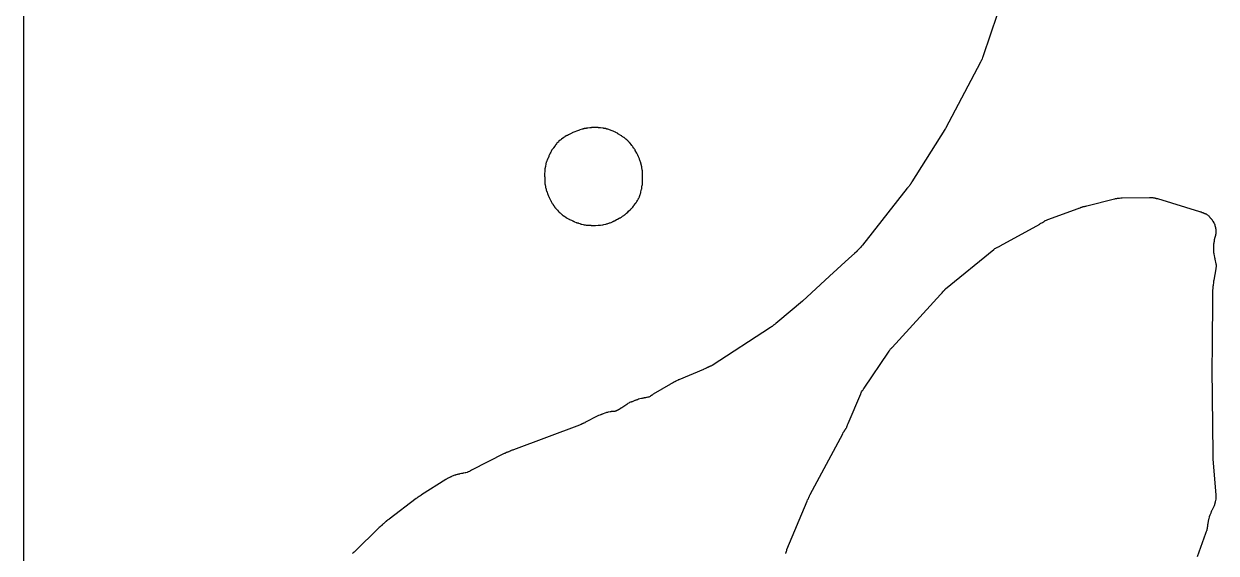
# Model space of a CAD drawing. Header units: millimetres. Extents: x 0 to 300, y 0 to 300.
# Drawn here: x -0.1 to 74.9, y 75 to 108.2 of the extents above; entities that cross this region are included whole.
import ezdxf

# ---------------------------------------------------------------- set-up
doc = ezdxf.new("R2010")
doc.units = ezdxf.units.MM
doc.layers.add('CUT', color=7, linetype='CONTINUOUS')

msp = doc.modelspace()

# ---------------------------------------------------------------- linework, layer by layer
at = {"layer": 'CUT'}
for points in [[(-0.05, 0.57), (-0.05, 299.43)], [(61.12, 108.83), (60.23, 106.24), (60.21, 106.18), (60.2, 106.14), (60.17, 106.06), (60.17, 106.05), (60.15, 106.01), (60.15, 106), (60.15, 105.99), (60.14, 105.98), (60.14, 105.97), (60.13, 105.96), (60.12, 105.95), (60.12, 105.94), (60.11, 105.93), (60.09, 105.89), (60.09, 105.88), (60.07, 105.85), (60.07, 105.84), (57.87, 101.67), (57.86, 101.65), (57.85, 101.63), (57.83, 101.6), (55.75, 98.31), (55.73, 98.28), (55.71, 98.24), (55.7, 98.23), (55.7, 98.22), (55.69, 98.21), (55.69, 98.2), (55.68, 98.19), (55.68, 98.18), (55.67, 98.18), (55.67, 98.17), (55.66, 98.16), (55.66, 98.15), (55.65, 98.14), (55.64, 98.13), (55.64, 98.12), (55.63, 98.12), (55.63, 98.11), (55.62, 98.1), (55.61, 98.09), (55.61, 98.08), (55.59, 98.05), (55.58, 98.04), (55.57, 98.03), (55.56, 98.02), (55.52, 97.98), (55.51, 97.96), (55.48, 97.93), (55.46, 97.91), (52.65, 94.34), (52.61, 94.29), (52.59, 94.27), (52.55, 94.21), (52.54, 94.2), (52.53, 94.18), (52.49, 94.14), (52.35, 94), (52.33, 93.98), (52.31, 93.96), (52.29, 93.94), (52.15, 93.82), (51.79, 93.49), (50.59, 92.39), (48.88, 90.82), (47.33, 89.52), (47.2, 89.41), (47.19, 89.4), (47.19, 89.39), (47.18, 89.39), (47.17, 89.38), (47.17, 89.37), (47.13, 89.34), (47.12, 89.34), (47.11, 89.33), (47.1, 89.32), (47.09, 89.32), (47.08, 89.31), (47.06, 89.3), (47.04, 89.28), (47.03, 89.27), (47.02, 89.26), (47.01, 89.26), (47, 89.25), (46.99, 89.24), (46.98, 89.23), (46.97, 89.22), (46.96, 89.22), (46.95, 89.21), (46.94, 89.2), (46.93, 89.2), (46.92, 89.2), (46.91, 89.19), (46.89, 89.18), (46.88, 89.17), (46.88, 89.16), (43.2, 86.78), (43.18, 86.77), (43.16, 86.76), (43.13, 86.74), (43.1, 86.73), (43.08, 86.72), (43.06, 86.71), (43.05, 86.71), (43.04, 86.7), (43.03, 86.7), (43.01, 86.69), (43, 86.68), (42.99, 86.67), (42.98, 86.67), (42.95, 86.66), (42.94, 86.65), (42.93, 86.65), (42.9, 86.64), (42.87, 86.63), (42.86, 86.62), (42.85, 86.62), (42.85, 86.61), (42.69, 86.54), (42.66, 86.53), (41.12, 85.88), (41.08, 85.87), (41.07, 85.86), (41, 85.83), (40.93, 85.79), (40.9, 85.77), (40.88, 85.76), (40.86, 85.75), (40.85, 85.75), (40.79, 85.72), (40.76, 85.7), (40.75, 85.69), (40.74, 85.68), (40.72, 85.67), (40.7, 85.66), (40.69, 85.66), (40.66, 85.65), (40.62, 85.62), (40.58, 85.59), (39.5, 84.96), (39.46, 84.93), (39.42, 84.9), (39.41, 84.89), (39.4, 84.88), (39.33, 84.84), (39.32, 84.83), (39.27, 84.81), (39.26, 84.8), (39.23, 84.79), (39.17, 84.78), (39.11, 84.76), (39.09, 84.76), (39.07, 84.75), (39.01, 84.74), (38.99, 84.74), (38.96, 84.73), (38.94, 84.73), (38.93, 84.73), (38.92, 84.72), (38.91, 84.72), (38.89, 84.71), (38.87, 84.71), (38.85, 84.71), (38.81, 84.7), (38.76, 84.69), (38.66, 84.67), (38.58, 84.65), (38.51, 84.62), (38.47, 84.61), (38.43, 84.6), (38.41, 84.59), (38.4, 84.59), (38.36, 84.58), (38.35, 84.57), (38.31, 84.56), (38.3, 84.55), (38.18, 84.49), (38.15, 84.48), (38.14, 84.48), (38.13, 84.48), (38.12, 84.47), (38.11, 84.47), (38.07, 84.46), (38.02, 84.44), (38, 84.43), (37.99, 84.42), (37.96, 84.41), (37.91, 84.38), (37.89, 84.36), (37.87, 84.34), (37.84, 84.32), (37.52, 84.12), (37.49, 84.1), (37.48, 84.09), (37.47, 84.09), (37.46, 84.08), (37.45, 84.07), (37.44, 84.06), (37.43, 84.06), (37.42, 84.05), (37.41, 84.04), (37.4, 84.03), (37.39, 84.03), (37.36, 84.01), (37.35, 84.01), (37.35, 84), (37.34, 84), (37.33, 83.99), (37.31, 83.98), (37.3, 83.98), (37.27, 83.97), (37.27, 83.96), (37.26, 83.96), (37.25, 83.95), (37.23, 83.94), (37.21, 83.94), (37.2, 83.93), (37.19, 83.93), (37.17, 83.92), (37.15, 83.91), (37.14, 83.91), (37.12, 83.9), (37.11, 83.9), (37.08, 83.89), (37.07, 83.89), (37.06, 83.89), (37.05, 83.89), (37.04, 83.89), (37.03, 83.89), (37.02, 83.89), (36.97, 83.89), (36.96, 83.89), (36.93, 83.89), (36.91, 83.88), (36.9, 83.88), (36.88, 83.87), (36.86, 83.87), (36.85, 83.86), (36.84, 83.86), (36.82, 83.86), (36.81, 83.85), (36.8, 83.85), (36.79, 83.85), (36.68, 83.83), (36.63, 83.82), (36.62, 83.82), (36.57, 83.81), (36.52, 83.79), (36.29, 83.71), (36.27, 83.7), (36.24, 83.69), (36.21, 83.68), (36.2, 83.68), (36.15, 83.66), (36.06, 83.62), (36.02, 83.6), (35.21, 83.18), (35.2, 83.17), (35.14, 83.15), (35.13, 83.14), (35.1, 83.13), (35.09, 83.13), (35.07, 83.12), (35.05, 83.11), (35.02, 83.1), (34.97, 83.07), (34.96, 83.06), (34.92, 83.05), (34.91, 83.05), (34.86, 83.03), (30.72, 81.47), (30.69, 81.46), (30.66, 81.45), (30.64, 81.44), (30.63, 81.44), (30.58, 81.42), (30.56, 81.41), (30.54, 81.4), (30.53, 81.39), (30.52, 81.39), (30.51, 81.39), (30.45, 81.37), (30.44, 81.36), (30.42, 81.35), (30.41, 81.35), (30.4, 81.35), (30.36, 81.33), (30.35, 81.32), (30.34, 81.32), (30.31, 81.31), (30.28, 81.3), (30.27, 81.3), (30.26, 81.29), (30.23, 81.28), (30.22, 81.27), (30.2, 81.26), (30.19, 81.26), (30.18, 81.25), (30.17, 81.25), (30.16, 81.24), (30.14, 81.24), (28.09, 80.2), (28.03, 80.16), (27.98, 80.13), (27.98, 80.12), (27.97, 80.12), (27.96, 80.11), (27.9, 80.09), (27.89, 80.09), (27.88, 80.08), (27.83, 80.06), (27.81, 80.05), (27.72, 80.03), (27.69, 80.02), (27.68, 80.02), (27.61, 80.01), (27.6, 80.01), (27.58, 80), (27.57, 80), (27.55, 80), (27.51, 79.99), (27.5, 79.99), (27.47, 79.98), (27.45, 79.98), (27.36, 79.96), (27.35, 79.96), (27.34, 79.96), (27.33, 79.95), (27.32, 79.95), (27.31, 79.95), (27.28, 79.95), (27.26, 79.94), (27.22, 79.93), (27.19, 79.92), (27.11, 79.89), (27.1, 79.89), (27.07, 79.88), (27.04, 79.88), (26.98, 79.86), (26.92, 79.84), (26.86, 79.81), (26.83, 79.79), (26.82, 79.79), (26.81, 79.78), (26.78, 79.77), (26.76, 79.76), (26.74, 79.75), (26.7, 79.74), (26.65, 79.72), (26.61, 79.69), (26.56, 79.66), (26.55, 79.65), (26.54, 79.65), (26.53, 79.64), (26.52, 79.63), (26.48, 79.61), (24.94, 78.64), (24.91, 78.61), (24.9, 78.6), (24.89, 78.6), (24.88, 78.59), (24.87, 78.59), (24.86, 78.58), (24.85, 78.57), (24.83, 78.56), (24.82, 78.56), (24.79, 78.53), (24.78, 78.53), (24.76, 78.52), (24.73, 78.5), (24.71, 78.49), (24.66, 78.45), (24.65, 78.44), (24.61, 78.41), (22.9, 77.11), (22.88, 77.1), (22.85, 77.08), (22.83, 77.06), (22.8, 77.04), (22.78, 77.02), (22.76, 77), (22.75, 77), (22.73, 76.98), (22.71, 76.97), (22.67, 76.94), (22.62, 76.89), (22.59, 76.86), (22.58, 76.85), (22.57, 76.85), (22.55, 76.82), (22.54, 76.81), (22.53, 76.81), (22.49, 76.77), (22.47, 76.75), (22.46, 76.74), (22.44, 76.72), (22.43, 76.72), (22.41, 76.7), (22.38, 76.68), (22.35, 76.65), (22.34, 76.64), (22.29, 76.59), (20.72, 75.06), (20.72, 75.05), (20.71, 75.04), (20.64, 74.99), (20.6, 74.95)], [(47.83, 74.96), (47.84, 74.99), (47.84, 75), (47.85, 75.02), (47.85, 75.03), (47.86, 75.04), (47.86, 75.05), (47.87, 75.07), (47.88, 75.1), (47.89, 75.14), (47.9, 75.16), (47.9, 75.19), (47.91, 75.21), (49.17, 78.25), (49.2, 78.32), (49.23, 78.36), (49.26, 78.41), (49.27, 78.43), (49.29, 78.48), (49.31, 78.53), (49.32, 78.55), (49.33, 78.57), (49.33, 78.58), (49.35, 78.63), (49.37, 78.67), (51.41, 82.47), (51.42, 82.48), (51.45, 82.55), (51.47, 82.58), (51.5, 82.63), (51.5, 82.64), (51.52, 82.66), (51.53, 82.68), (51.53, 82.69), (51.54, 82.7), (51.56, 82.73), (51.57, 82.75), (51.6, 82.8), (51.61, 82.81), (51.62, 82.83), (51.64, 82.86), (51.66, 82.89), (51.67, 82.91), (51.67, 82.92), (51.7, 82.97), (51.72, 83.03), (51.72, 83.04), (51.72, 83.05), (51.73, 83.09), (51.75, 83.13), (52.54, 84.99), (52.56, 85.01), (52.57, 85.05), (52.6, 85.12), (52.64, 85.17), (52.66, 85.2), (52.69, 85.24), (52.72, 85.29), (52.72, 85.3), (52.73, 85.31), (52.74, 85.32), (52.74, 85.33), (52.75, 85.34), (54.29, 87.6), (54.33, 87.67), (54.34, 87.69), (54.37, 87.74), (54.39, 87.77), (54.42, 87.81), (54.46, 87.85), (54.47, 87.87), (54.49, 87.89), (54.5, 87.9), (54.52, 87.91), (57.56, 91.24), (57.6, 91.27), (57.66, 91.34), (57.7, 91.4), (57.72, 91.42), (57.72, 91.43), (57.74, 91.45), (57.75, 91.46), (57.79, 91.49), (57.82, 91.53), (57.83, 91.55), (57.88, 91.59), (60.91, 94.07), (60.98, 94.12), (61.03, 94.15), (61.06, 94.17), (61.11, 94.2), (61.12, 94.21), (61.14, 94.22), (61.2, 94.24), (61.28, 94.28), (61.3, 94.29), (63.79, 95.66), (63.83, 95.69), (63.86, 95.71), (63.92, 95.75), (63.97, 95.77), (64.02, 95.8), (64.04, 95.81), (64.07, 95.83), (64.09, 95.85), (64.14, 95.88), (64.15, 95.88), (64.16, 95.88), (64.21, 95.9), (64.26, 95.92), (64.31, 95.95), (66.2, 96.64), (66.25, 96.66), (66.26, 96.67), (66.28, 96.67), (66.33, 96.69), (66.36, 96.71), (66.37, 96.71), (66.39, 96.72), (66.42, 96.73), (66.43, 96.73), (66.44, 96.73), (66.49, 96.74), (66.5, 96.75), (66.53, 96.76), (66.54, 96.76), (66.55, 96.76), (66.57, 96.77), (66.59, 96.77), (66.6, 96.77), (66.65, 96.78), (66.7, 96.79), (66.75, 96.8), (68.49, 97.25), (68.51, 97.25), (68.55, 97.26), (68.58, 97.27), (68.59, 97.27), (68.61, 97.27), (68.64, 97.28), (68.67, 97.29), (68.69, 97.29), (68.71, 97.29), (68.73, 97.3), (68.75, 97.3), (68.8, 97.3), (68.88, 97.31), (68.89, 97.31), (68.96, 97.32), (68.97, 97.32), (70.69, 97.34), (70.76, 97.34), (70.79, 97.34), (70.87, 97.33), (70.88, 97.33), (70.91, 97.33), (70.94, 97.32), (70.97, 97.32), (70.99, 97.32), (71, 97.31), (71.01, 97.31), (71.02, 97.31), (71.04, 97.3), (71.05, 97.3), (71.06, 97.3), (71.08, 97.29), (71.09, 97.29), (71.1, 97.28), (71.11, 97.28), (71.12, 97.28), (71.13, 97.28), (71.15, 97.27), (71.16, 97.27), (71.18, 97.26), (71.2, 97.26), (73.84, 96.46), (73.86, 96.45), (73.89, 96.44), (73.9, 96.44), (73.92, 96.43), (73.93, 96.43), (73.94, 96.43), (73.95, 96.42), (73.96, 96.42), (73.97, 96.41), (73.99, 96.4), (74, 96.4), (74.02, 96.39), (74.03, 96.38), (74.04, 96.38), (74.06, 96.37), (74.08, 96.36), (74.1, 96.36), (74.11, 96.35), (74.13, 96.35), (74.14, 96.34), (74.15, 96.33), (74.17, 96.33), (74.2, 96.32), (74.22, 96.31), (74.25, 96.3), (74.29, 96.27), (74.34, 96.24), (74.38, 96.2), (74.41, 96.17), (74.44, 96.13), (74.47, 96.11), (74.48, 96.1), (74.49, 96.08), (74.49, 96.07), (74.51, 96.05), (74.53, 96.04), (74.53, 96.03), (74.54, 96.03), (74.55, 96.02), (74.55, 96.01), (74.57, 95.99), (74.58, 95.98), (74.58, 95.97), (74.62, 95.93), (74.62, 95.92), (74.63, 95.91), (74.65, 95.87), (74.66, 95.87), (74.67, 95.86), (74.68, 95.85), (74.69, 95.84), (74.7, 95.81), (74.7, 95.8), (74.73, 95.75), (74.74, 95.73), (74.75, 95.71), (74.76, 95.69), (74.77, 95.68), (74.77, 95.67), (74.79, 95.61), (74.8, 95.6), (74.8, 95.59), (74.8, 95.57), (74.82, 95.5), (74.82, 95.48), (74.83, 95.47), (74.83, 95.46), (74.83, 95.43), (74.84, 95.4), (74.84, 95.37), (74.85, 95.36), (74.85, 95.35), (74.85, 95.34), (74.86, 95.32), (74.86, 95.3), (74.86, 95.28), (74.86, 95.27), (74.87, 95.2), (74.87, 95.19), (74.87, 95.18), (74.87, 95.17), (74.87, 95.16), (74.87, 95.15), (74.86, 95.14), (74.86, 95.12), (74.86, 95.11), (74.85, 95.06), (74.85, 95.05), (74.85, 95.03), (74.85, 95.02), (74.84, 95.01), (74.84, 94.99), (74.83, 94.96), (74.83, 94.94), (74.83, 94.93), (74.82, 94.91), (74.82, 94.89), (74.81, 94.86), (74.81, 94.85), (74.8, 94.84), (74.8, 94.83), (74.79, 94.8), (74.78, 94.78), (74.77, 94.75), (74.77, 94.74), (74.77, 94.73), (74.76, 94.68), (74.75, 94.63), (74.75, 94.57), (74.75, 94.56), (74.75, 94.55), (74.74, 94.54), (74.74, 94.53), (74.74, 94.51), (74.73, 94.48), (74.73, 94.45), (74.72, 94.42), (74.72, 94.39), (74.72, 94.36), (74.72, 94.33), (74.72, 94.32), (74.72, 94.28), (74.72, 94.25), (74.72, 94.21), (74.71, 94.12), (74.71, 94.04), (74.72, 93.95), (74.72, 93.94), (74.72, 93.88), (74.73, 93.82), (74.74, 93.79), (74.76, 93.66), (74.77, 93.59), (74.78, 93.55), (74.79, 93.52), (74.79, 93.51), (74.79, 93.5), (74.8, 93.48), (74.8, 93.46), (74.87, 93.16), (74.87, 93.15), (74.88, 93.13), (74.88, 93.12), (74.88, 93.11), (74.88, 93.07), (74.88, 93.05), (74.88, 93.04), (74.88, 93), (74.88, 92.97), (74.88, 92.96), (74.87, 92.92), (74.87, 92.91), (74.87, 92.88), (74.86, 92.85), (74.73, 92.14), (74.72, 92.08), (74.71, 92), (74.69, 91.82), (74.69, 91.81), (74.68, 91.74), (74.67, 91.66), (74.67, 91.6), (74.67, 91.58), (74.67, 91.57), (74.66, 91.52), (74.66, 91.47), (74.66, 91.41), (74.64, 89.96), (74.63, 89.13), (74.63, 89.12), (74.63, 88.78), (74.63, 88.77), (74.63, 87.9), (74.61, 86.64), (74.61, 86.63), (74.61, 86.57), (74.61, 86.56), (74.67, 81.21), (74.67, 81.08), (74.67, 81.03), (74.68, 80.91), (74.85, 78.63), (74.85, 78.59), (74.85, 78.54), (74.85, 78.47), (74.86, 78.43), (74.85, 78.37), (74.84, 78.29), (74.84, 78.28), (74.84, 78.27), (74.82, 78.23), (74.81, 78.18), (74.8, 78.12), (74.79, 78.09), (74.78, 78.03), (74.78, 78.01), (74.77, 77.99), (74.76, 77.97), (74.75, 77.96), (74.6, 77.65), (74.59, 77.64), (74.58, 77.61), (74.57, 77.6), (74.56, 77.56), (74.54, 77.52), (74.54, 77.51), (74.54, 77.5), (74.54, 77.49), (74.48, 77.37), (74.48, 77.36), (74.48, 77.35), (74.47, 77.35), (74.47, 77.34), (74.46, 77.31), (74.46, 77.3), (74.45, 77.29), (74.44, 77.25), (74.44, 77.24), (74.42, 77.16), (74.41, 77.14), (74.41, 77.13), (74.4, 77.1), (74.4, 77.08), (74.39, 77.05), (74.38, 77), (74.37, 76.95), (74.37, 76.93), (74.36, 76.88), (74.36, 76.86), (74.36, 76.84), (74.35, 76.82), (74.35, 76.8), (74.35, 76.79), (74.34, 76.77), (74.34, 76.74), (74.34, 76.72), (74.33, 76.68), (74.33, 76.65), (74.33, 76.64), (74.32, 76.63), (74.32, 76.62), (74.32, 76.61), (74.32, 76.6), (74.32, 76.59), (74.32, 76.58), (74.31, 76.56), (74.31, 76.54), (74.31, 76.53), (74.31, 76.52), (74.31, 76.51), (74.3, 76.5), (74.3, 76.48), (74.3, 76.47), (74.29, 76.47), (74.29, 76.46), (74.29, 76.45), (74.29, 76.43), (74.29, 76.41), (74.28, 76.4), (74.28, 76.39), (74.27, 76.37), (74.26, 76.34), (74.26, 76.33), (74.25, 76.31), (74.25, 76.3), (74.25, 76.29), (74.24, 76.29), (74.24, 76.28), (74.22, 76.23), (74.22, 76.21), (73.68, 74.75)]]:
    msp.add_lwpolyline(points, dxfattribs=at)
msp.add_lwpolyline([(32.73, 98.04), (32.73, 98.03), (32.73, 98.02), (32.73, 98), (32.74, 97.99), (32.74, 97.98), (32.74, 97.97), (32.74, 97.96), (32.75, 97.93), (32.76, 97.9), (32.76, 97.89), (32.77, 97.87), (32.78, 97.82), (32.78, 97.81), (32.78, 97.8), (32.79, 97.76), (32.8, 97.74), (32.82, 97.7), (32.83, 97.68), (32.84, 97.65), (32.85, 97.6), (32.86, 97.57), (32.87, 97.54), (32.9, 97.47), (32.93, 97.41), (32.95, 97.37), (32.96, 97.35), (32.97, 97.34), (32.99, 97.29), (33.01, 97.25), (33.07, 97.13), (33.07, 97.12), (33.08, 97.1), (33.09, 97.09), (33.09, 97.08), (33.11, 97.04), (33.14, 96.99), (33.16, 96.96), (33.17, 96.95), (33.17, 96.94), (33.18, 96.93), (33.19, 96.92), (33.2, 96.91), (33.2, 96.9), (33.2, 96.89), (33.21, 96.89), (33.24, 96.84), (33.25, 96.82), (33.26, 96.8), (33.27, 96.79), (33.29, 96.76), (33.3, 96.75), (33.33, 96.71), (33.36, 96.68), (33.36, 96.67), (33.4, 96.62), (33.41, 96.61), (33.44, 96.58), (33.48, 96.53), (33.54, 96.46), (33.55, 96.45), (33.56, 96.45), (33.57, 96.44), (33.59, 96.42), (33.66, 96.36), (33.7, 96.32), (33.74, 96.28), (33.75, 96.27), (33.76, 96.27), (33.78, 96.26), (33.79, 96.25), (33.79, 96.24), (33.81, 96.23), (33.84, 96.2), (33.95, 96.13), (34.01, 96.09), (34.02, 96.08), (34.03, 96.07), (34.08, 96.04), (34.1, 96.03), (34.13, 96.01), (34.15, 96), (34.23, 95.97), (34.24, 95.96), (34.36, 95.9), (34.41, 95.88), (34.42, 95.88), (34.44, 95.87), (34.47, 95.86), (34.48, 95.85), (34.5, 95.84), (34.51, 95.83), (34.53, 95.82), (34.56, 95.81), (34.67, 95.76), (34.68, 95.76), (34.69, 95.76), (34.7, 95.75), (34.72, 95.74), (34.73, 95.74), (34.74, 95.74), (34.79, 95.73), (34.81, 95.72), (34.89, 95.69), (34.92, 95.68), (34.93, 95.68), (34.94, 95.67), (34.97, 95.66), (35.02, 95.65), (35.11, 95.63), (35.17, 95.62), (35.22, 95.61), (35.28, 95.6), (35.3, 95.6), (35.33, 95.6), (35.34, 95.6), (35.35, 95.6), (35.37, 95.6), (35.38, 95.6), (35.39, 95.59), (35.41, 95.59), (35.46, 95.59), (35.49, 95.59), (35.54, 95.59), (35.58, 95.59), (35.59, 95.59), (35.6, 95.59), (35.61, 95.58), (35.67, 95.58), (35.8, 95.58), (35.85, 95.58), (35.88, 95.58), (36.05, 95.59), (36.09, 95.59), (36.1, 95.59), (36.14, 95.59), (36.19, 95.6), (36.31, 95.62), (36.32, 95.62), (36.33, 95.62), (36.39, 95.63), (36.53, 95.66), (36.56, 95.67), (36.6, 95.68), (36.76, 95.73), (36.8, 95.74), (36.85, 95.76), (36.98, 95.83), (36.99, 95.84), (37.01, 95.85), (37.02, 95.85), (37.05, 95.86), (37.07, 95.87), (37.18, 95.93), (37.2, 95.94), (37.21, 95.95), (37.25, 95.97), (37.26, 95.97), (37.27, 95.98), (37.28, 95.98), (37.29, 95.98), (37.3, 95.99), (37.31, 96), (37.32, 96.01), (37.33, 96.01), (37.35, 96.02), (37.36, 96.03), (37.38, 96.04), (37.39, 96.04), (37.41, 96.05), (37.42, 96.05), (37.44, 96.06), (37.46, 96.07), (37.51, 96.1), (37.56, 96.14), (37.58, 96.15), (37.65, 96.2), (37.67, 96.22), (37.68, 96.23), (37.71, 96.25), (37.73, 96.26), (37.74, 96.27), (37.75, 96.28), (37.76, 96.29), (37.77, 96.29), (37.78, 96.3), (37.8, 96.32), (37.82, 96.34), (37.9, 96.42), (37.95, 96.47), (37.96, 96.47), (37.98, 96.49), (38.07, 96.58), (38.09, 96.6), (38.1, 96.61), (38.12, 96.63), (38.14, 96.65), (38.15, 96.66), (38.18, 96.69), (38.22, 96.73), (38.26, 96.78), (38.27, 96.79), (38.29, 96.82), (38.39, 96.95), (38.4, 96.97), (38.42, 97), (38.43, 97.01), (38.43, 97.02), (38.45, 97.05), (38.47, 97.08), (38.51, 97.15), (38.53, 97.18), (38.55, 97.21), (38.55, 97.22), (38.56, 97.23), (38.56, 97.24), (38.56, 97.25), (38.57, 97.26), (38.57, 97.27), (38.59, 97.29), (38.63, 97.37), (38.64, 97.38), (38.64, 97.39), (38.65, 97.42), (38.66, 97.44), (38.66, 97.46), (38.67, 97.48), (38.68, 97.49), (38.69, 97.52), (38.7, 97.56), (38.71, 97.58), (38.72, 97.63), (38.72, 97.64), (38.72, 97.65), (38.73, 97.69), (38.77, 97.85), (38.78, 97.87), (38.79, 97.91), (38.79, 97.92), (38.79, 97.93), (38.79, 97.97), (38.79, 97.99), (38.79, 98), (38.81, 98.1), (38.82, 98.11), (38.82, 98.13), (38.82, 98.14), (38.82, 98.15), (38.82, 98.16), (38.82, 98.17), (38.82, 98.19), (38.82, 98.2), (38.82, 98.23), (38.83, 98.24), (38.83, 98.25), (38.83, 98.27), (38.83, 98.31), (38.83, 98.35), (38.83, 98.37), (38.83, 98.4), (38.83, 98.64), (38.83, 98.8), (38.83, 98.82), (38.83, 98.85), (38.83, 98.92), (38.82, 98.93), (38.82, 98.94), (38.82, 98.95), (38.82, 98.96), (38.82, 98.99), (38.82, 99.01), (38.82, 99.02), (38.82, 99.03), (38.82, 99.04), (38.81, 99.06), (38.79, 99.23), (38.79, 99.24), (38.78, 99.29), (38.78, 99.3), (38.77, 99.31), (38.76, 99.35), (38.76, 99.36), (38.76, 99.37), (38.76, 99.39), (38.75, 99.39), (38.75, 99.41), (38.75, 99.42), (38.75, 99.43), (38.74, 99.45), (38.73, 99.47), (38.73, 99.48), (38.73, 99.49), (38.73, 99.51), (38.72, 99.51), (38.67, 99.67), (38.66, 99.69), (38.65, 99.72), (38.64, 99.74), (38.63, 99.76), (38.63, 99.77), (38.6, 99.85), (38.58, 99.89), (38.58, 99.9), (38.57, 99.91), (38.56, 99.93), (38.53, 100), (38.52, 100.03), (38.47, 100.13), (38.44, 100.18), (38.43, 100.19), (38.42, 100.2), (38.42, 100.21), (38.4, 100.23), (38.37, 100.29), (38.37, 100.3), (38.36, 100.32), (38.33, 100.38), (38.3, 100.42), (38.29, 100.43), (38.23, 100.52), (38.21, 100.55), (38.2, 100.57), (38.19, 100.58), (38.17, 100.59), (38.16, 100.61), (38.11, 100.67), (38.05, 100.75), (38.02, 100.77), (38.01, 100.79), (37.98, 100.83), (37.96, 100.85), (37.93, 100.88), (37.89, 100.92), (37.85, 100.96), (37.79, 101.01), (37.76, 101.03), (37.74, 101.04), (37.71, 101.07), (37.67, 101.1), (37.66, 101.1), (37.62, 101.13), (37.59, 101.15), (37.56, 101.17), (37.54, 101.18), (37.52, 101.2), (37.47, 101.23), (37.32, 101.31), (37.31, 101.32), (37.3, 101.33), (37.28, 101.34), (37.25, 101.37), (37.2, 101.4), (37.16, 101.42), (37.13, 101.43), (37.06, 101.46), (37.03, 101.48), (36.98, 101.5), (36.85, 101.55), (36.82, 101.56), (36.64, 101.62), (36.61, 101.63), (36.6, 101.63), (36.59, 101.63), (36.57, 101.64), (36.55, 101.65), (36.54, 101.65), (36.53, 101.65), (36.52, 101.65), (36.52, 101.66), (36.49, 101.66), (36.48, 101.66), (36.44, 101.67), (36.42, 101.68), (36.4, 101.68), (36.38, 101.68), (36.37, 101.69), (36.36, 101.69), (36.35, 101.69), (36.33, 101.69), (36.2, 101.71), (36.19, 101.71), (36.17, 101.72), (36.15, 101.72), (36.13, 101.72), (36.1, 101.72), (36.09, 101.72), (36.08, 101.72), (36.07, 101.72), (36.06, 101.72), (36.05, 101.73), (35.98, 101.73), (35.94, 101.73), (35.91, 101.73), (35.88, 101.73), (35.79, 101.73), (35.76, 101.73), (35.74, 101.73), (35.69, 101.73), (35.62, 101.73), (35.61, 101.72), (35.6, 101.72), (35.59, 101.72), (35.58, 101.72), (35.57, 101.72), (35.55, 101.72), (35.51, 101.72), (35.39, 101.7), (35.37, 101.7), (35.35, 101.69), (35.34, 101.69), (35.33, 101.69), (35.31, 101.69), (35.28, 101.68), (35.23, 101.67), (35.19, 101.66), (35.18, 101.66), (35.16, 101.66), (35.15, 101.65), (35.13, 101.65), (35.12, 101.65), (35.11, 101.64), (35.07, 101.63), (35.06, 101.63), (35.03, 101.62), (34.9, 101.58), (34.88, 101.57), (34.81, 101.55), (34.45, 101.41), (34.4, 101.39), (34.38, 101.38), (34.34, 101.36), (34.18, 101.28), (34.16, 101.27), (34.16, 101.26), (34.13, 101.25), (34.11, 101.24), (34.1, 101.23), (34.08, 101.22), (34.06, 101.21), (34.05, 101.21), (34.04, 101.2), (33.97, 101.16), (33.94, 101.14), (33.9, 101.12), (33.88, 101.1), (33.73, 100.99), (33.72, 100.98), (33.69, 100.96), (33.65, 100.93), (33.56, 100.85), (33.54, 100.82), (33.53, 100.81), (33.5, 100.78), (33.45, 100.74), (33.43, 100.7), (33.42, 100.69), (33.42, 100.68), (33.4, 100.67), (33.39, 100.66), (33.38, 100.65), (33.35, 100.62), (33.34, 100.6), (33.34, 100.59), (33.33, 100.58), (33.32, 100.57), (33.24, 100.45), (33.23, 100.44), (33.21, 100.42), (33.19, 100.4), (33.15, 100.35), (33.13, 100.32), (33.1, 100.28), (33.08, 100.23), (33.06, 100.18), (33.02, 100.11), (33, 100.07), (32.98, 100.03), (32.96, 99.98), (32.95, 99.95), (32.95, 99.94), (32.94, 99.93), (32.94, 99.92), (32.87, 99.76), (32.86, 99.75), (32.86, 99.74), (32.84, 99.69), (32.83, 99.68), (32.81, 99.63), (32.79, 99.58), (32.78, 99.55), (32.77, 99.52), (32.76, 99.47), (32.75, 99.42), (32.73, 99.3), (32.73, 99.29), (32.73, 99.28), (32.73, 99.27), (32.72, 99.26), (32.72, 99.25), (32.72, 99.24), (32.72, 99.23), (32.72, 99.22), (32.72, 99.21), (32.71, 99.2), (32.7, 99.13), (32.69, 99.07), (32.69, 99.02), (32.69, 99.01), (32.69, 98.98), (32.68, 98.82), (32.68, 98.79), (32.68, 98.77), (32.68, 98.72), (32.68, 98.68), (32.68, 98.66), (32.69, 98.64), (32.69, 98.56), (32.69, 98.48), (32.69, 98.45), (32.69, 98.44), (32.69, 98.39), (32.69, 98.36), (32.69, 98.31), (32.7, 98.29), (32.7, 98.28), (32.7, 98.26), (32.7, 98.23), (32.7, 98.21), (32.7, 98.18), (32.71, 98.14), (32.71, 98.13), (32.72, 98.12), (32.72, 98.1), (32.73, 98.06)], close=True, dxfattribs=at)

doc.saveas('drawing.dxf')
